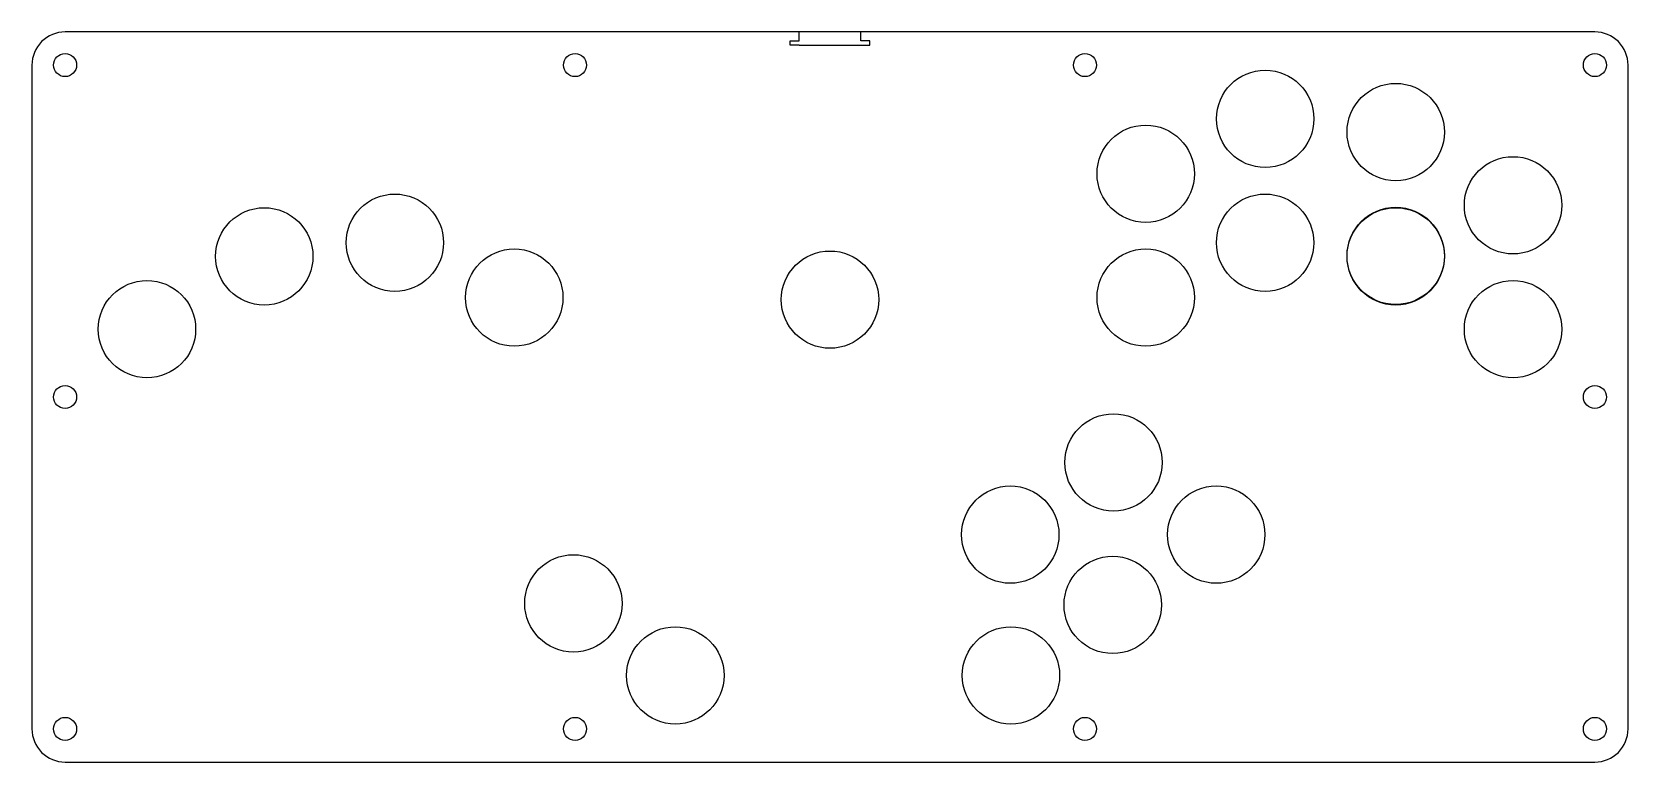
# Model space of a CAD drawing. Header units: millimetres. Extents: x 0 to 361, y 0 to 165.
import ezdxf

# ---------------------------------------------------------------- set-up
doc = ezdxf.new("R2010")
doc.units = ezdxf.units.MM
doc.layers.get('0').update_dxf_attribs({"linetype": 'CONTINUOUS'})

msp = doc.modelspace()

# ---------------------------------------------------------------- linework, layer by layer
for p, q in [((171.34, 163.1), (173.34, 163.1)), ((171.34, 162.1), (171.34, 163.1)), ((173.34, 163.1), (173.34, 165.1)), ((187.34, 163.1), (187.34, 165.1)), ((189.34, 163.1), (187.34, 163.1)), ((189.34, 162.1), (189.34, 163.1)), ((173.34, 162.1), (171.34, 162.1)), ((173.34, 162.1), (187.34, 162.1)), ((187.34, 162.1), (189.34, 162.1))]:
    msp.add_line(p, q)
msp.add_lwpolyline([(360.68, 157.6, 0.414214), (353.18, 165.1), (7.5, 165.1, 0.414214), (0, 157.6), (0, 7.5, 0.414214), (7.5, 0), (353.18, 0, 0.414214), (360.68, 7.5)], format="xyb", close=True)
for centre, radius in [((7.5, 157.6), 2.6), ((122.73, 157.6), 2.6), ((237.95, 157.6), 2.6), ((353.18, 157.6), 2.6), ((278.68, 145.44), 11), ((308.18, 142.46), 11), ((251.68, 133.03), 11), ((334.68, 125.89), 11), ((82.01, 117.44), 11), ((278.67, 117.44), 11), ((278.67, 117.44), 11), ((278.67, 117.44), 11), ((52.5, 114.35), 11), ((308.18, 114.46), 11), ((308.18, 114.35), 11), ((308.18, 114.35), 11), ((109, 105.03), 11), ((180.34, 104.56), 11), ((251.68, 105.03), 11), ((251.68, 105.03), 11), ((251.68, 105.03), 11), ((26, 97.89), 11), ((334.68, 97.89), 11), ((334.68, 97.89), 11), ((334.68, 97.89), 11), ((7.5, 82.55), 2.6), ((353.18, 82.55), 2.6), ((244.4, 67.75), 11), ((221.08, 51.43), 11), ((267.61, 51.43), 11), ((122.36, 35.89), 11), ((244.22, 35.54), 11), ((145.39, 19.59), 11), ((221.23, 19.6), 11), ((7.5, 7.5), 2.6), ((122.73, 7.5), 2.6), ((237.95, 7.5), 2.6), ((353.18, 7.5), 2.6)]:
    msp.add_circle(centre, radius)

doc.saveas('drawing.dxf')
